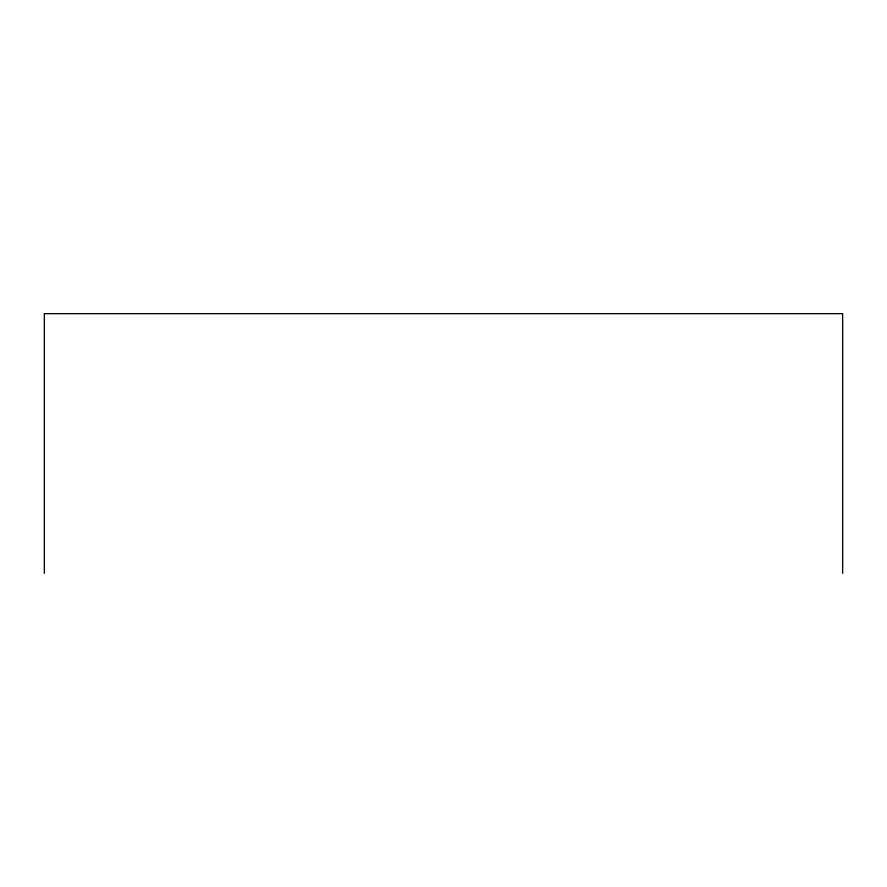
<?xml version="1.0" encoding="UTF-8"?>
<svg xmlns="http://www.w3.org/2000/svg" width="887" height="887" viewBox="0 0 887 887"><rect width="100%" height="100%" fill="white"/><g stroke="black" fill="none" stroke-linecap="round" stroke-linejoin="round"><path stroke-width="1.33" d="M842.65 573.346L842.65 313.654L44.35 313.654L44.35 573.346"/></g></svg>
